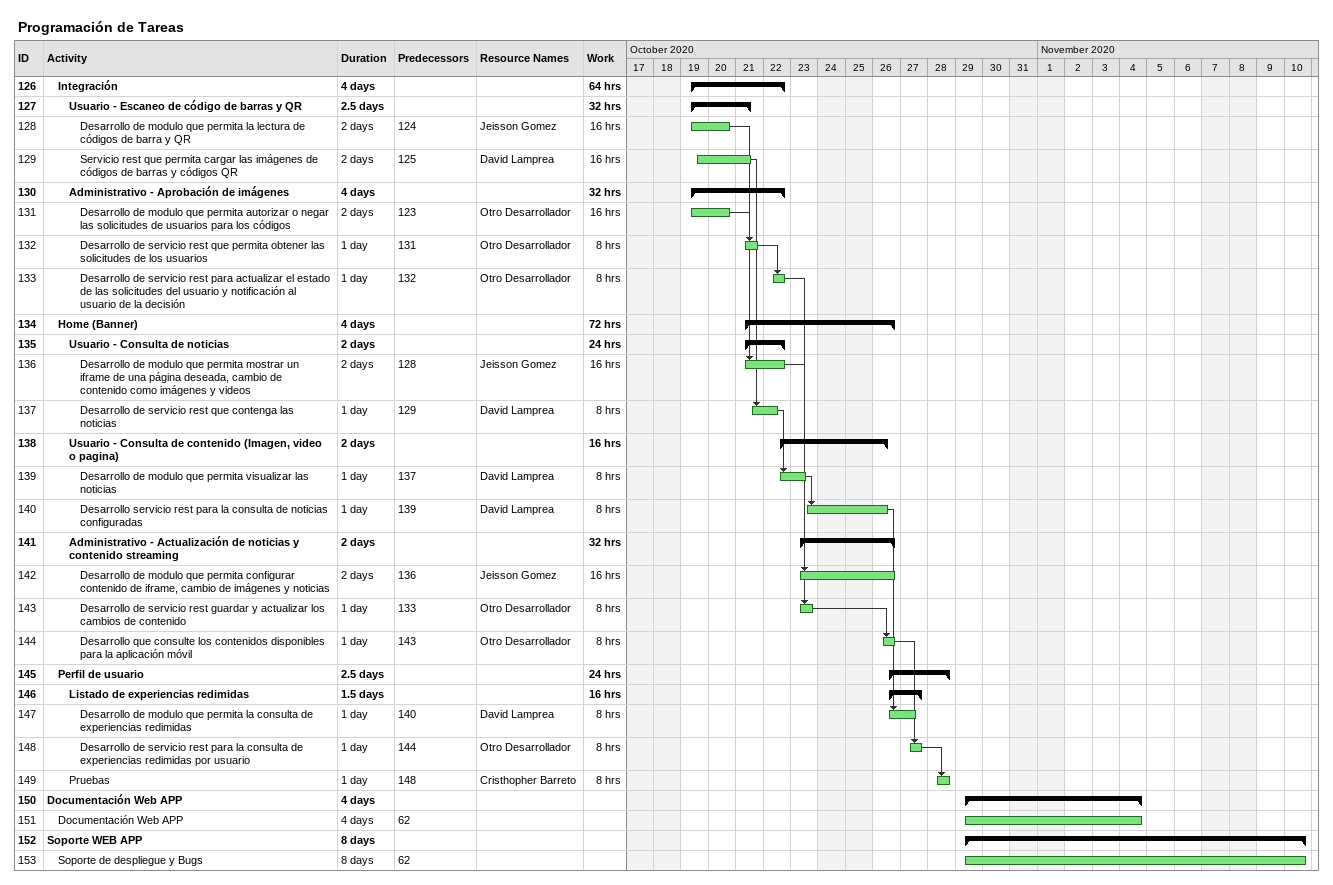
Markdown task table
Programación de Tareas

| ID | Level | Task | Duration | Start | Finish | Predecessors | Resources | Work (h) |
|---|---|---|---|---|---|---|---|---|
| 126 | 2 | **Integración** | 4d | 2020-10-19 | 2020-10-22 |  |  | 64 |
| 127 | 3 | **Usuario - Escaneo de código de barras y QR** | 2.5d | 2020-10-19 | 2020-10-21 |  |  | 32 |
| 128 | 4 | Desarrollo de modulo que permita la lectura de códigos de barra y QR | 2d | 2020-10-19 | 2020-10-20 | 124 | Jeisson Gomez | 16 |
| 129 | 4 | Servicio rest que permita cargar las imágenes de códigos de barras y códigos QR | 2d | 2020-10-19 | 2020-10-21 | 125 | David Lamprea | 16 |
| 130 | 3 | **Administrativo - Aprobación de imágenes** | 4d | 2020-10-19 | 2020-10-22 |  |  | 32 |
| 131 | 4 | Desarrollo de modulo que permita autorizar o negar las solicitudes de usuarios para los códigos | 2d | 2020-10-19 | 2020-10-20 | 123 | Otro Desarrollador | 16 |
| 132 | 4 | Desarrollo de servicio rest que permita obtener las solicitudes de los usuarios | 1d | 2020-10-21 | 2020-10-21 | 131 | Otro Desarrollador | 8 |
| 133 | 4 | Desarrollo de servicio rest para actualizar el estado de las solicitudes del usuario y notificación al usuario de la decisión | 1d | 2020-10-22 | 2020-10-22 | 132 | Otro Desarrollador | 8 |
| 134 | 2 | **Home (Banner)** | 4d | 2020-10-21 | 2020-10-26 |  |  | 72 |
| 135 | 3 | **Usuario - Consulta de noticias** | 2d | 2020-10-21 | 2020-10-22 |  |  | 24 |
| 136 | 4 | Desarrollo de modulo que permita mostrar un iframe de una página deseada, cambio de contenido como imágenes y videos | 2d | 2020-10-21 | 2020-10-22 | 128 | Jeisson Gomez | 16 |
| 137 | 4 | Desarrollo de servicio rest que contenga las noticias | 1d | 2020-10-21 | 2020-10-22 | 129 | David Lamprea | 8 |
| 138 | 3 | **Usuario - Consulta de contenido (Imagen, video o pagina)** | 2d | 2020-10-22 | 2020-10-26 |  |  | 16 |
| 139 | 4 | Desarrollo de modulo que permita visualizar las noticias | 1d | 2020-10-22 | 2020-10-23 | 137 | David Lamprea | 8 |
| 140 | 4 | Desarrollo servicio rest para la consulta de noticias configuradas | 1d | 2020-10-23 | 2020-10-26 | 139 | David Lamprea | 8 |
| 141 | 3 | **Administrativo - Actualización de noticias y contenido streaming** | 2d | 2020-10-23 | 2020-10-26 |  |  | 32 |
| 142 | 4 | Desarrollo de modulo que permita configurar contenido de iframe, cambio de imágenes y noticias | 2d | 2020-10-23 | 2020-10-26 | 136 | Jeisson Gomez | 16 |
| 143 | 4 | Desarrollo de servicio rest guardar y actualizar los cambios de contenido | 1d | 2020-10-23 | 2020-10-23 | 133 | Otro Desarrollador | 8 |
| 144 | 4 | Desarrollo que consulte los contenidos disponibles para la aplicación móvil | 1d | 2020-10-26 | 2020-10-26 | 143 | Otro Desarrollador | 8 |
| 145 | 2 | **Perfil de usuario** | 2.5d | 2020-10-26 | 2020-10-28 |  |  | 24 |
| 146 | 3 | **Listado de experiencias redimidas** | 1.5d | 2020-10-26 | 2020-10-27 |  |  | 16 |
| 147 | 4 | Desarrollo de modulo que permita la consulta de experiencias redimidas | 1d | 2020-10-26 | 2020-10-27 | 140 | David Lamprea | 8 |
| 148 | 4 | Desarrollo de servicio rest para la consulta de experiencias redimidas por usuario | 1d | 2020-10-27 | 2020-10-27 | 144 | Otro Desarrollador | 8 |
| 149 | 3 | Pruebas | 1d | 2020-10-28 | 2020-10-28 | 148 | Cristhopher Barreto | 8 |
| 150 | 1 | **Documentación Web APP** | 4d | 2020-10-29 | 2020-11-04 |  |  |  |
| 151 | 2 | Documentación Web APP | 4d | 2020-10-29 | 2020-11-04 | 62 |  |  |
| 152 | 1 | **Soporte WEB APP** | 8d | 2020-10-29 | 2020-11-10 |  |  |  |
| 153 | 2 | Soporte de despliegue y Bugs | 8d | 2020-10-29 | 2020-11-10 | 62 |  |  |
